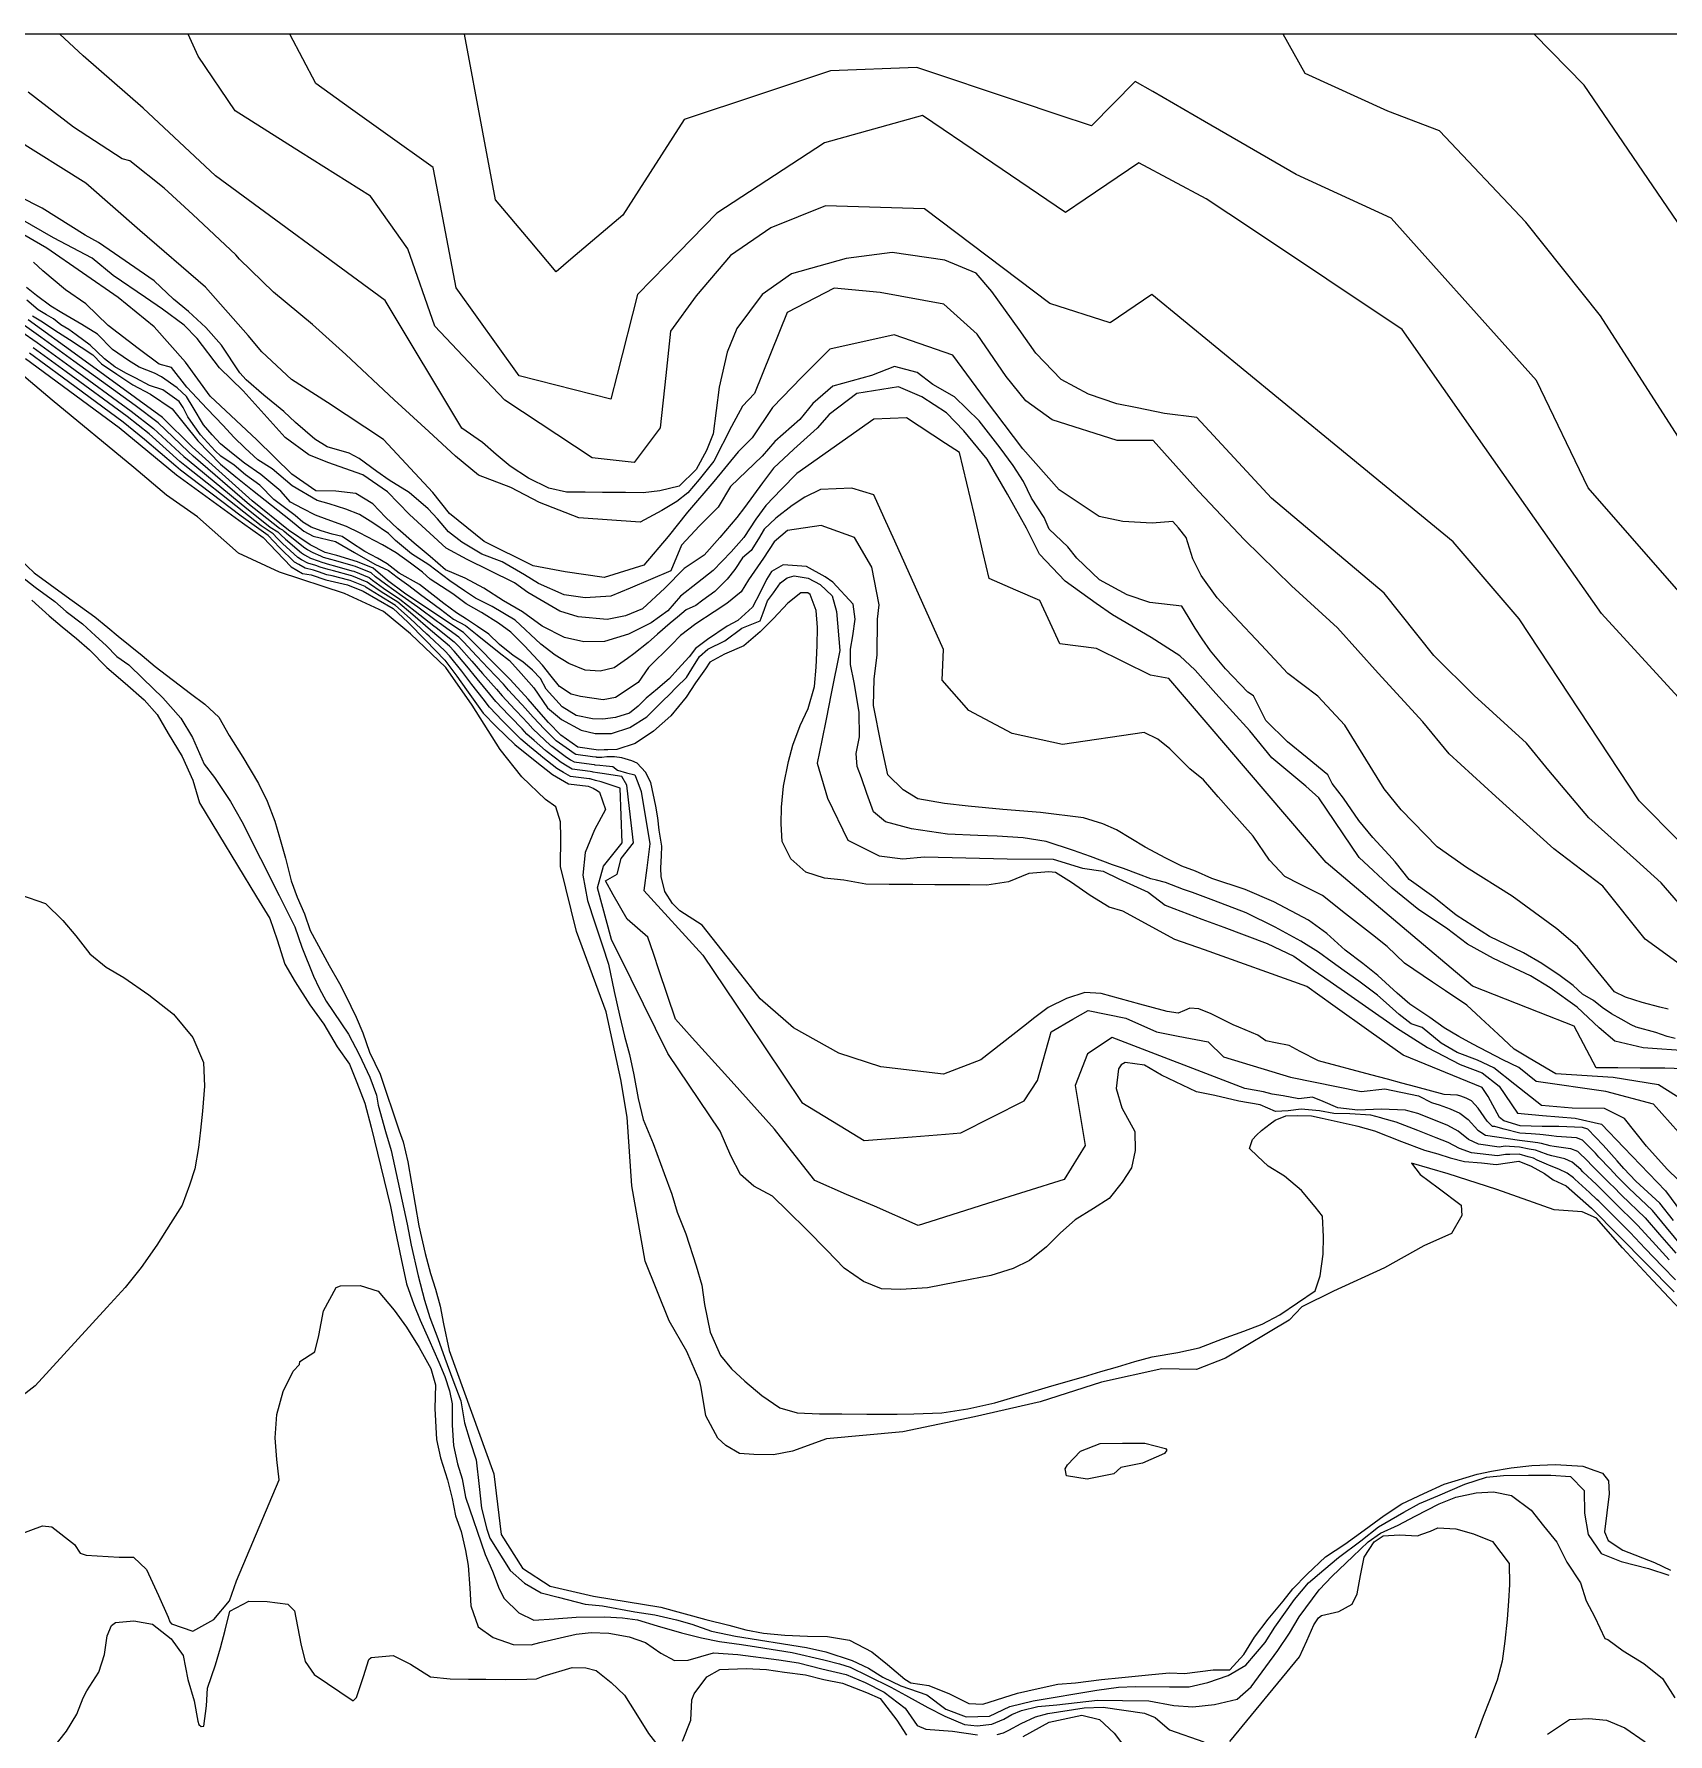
# Model space of a CAD drawing. Header units: millimetres. Extents: x 1101 to 4203, y 1053 to 1744.
# Drawn here: x 2532 to 2728.4, y 1536.9 to 1741.3 of the extents above; entities that cross this region are included whole.
import ezdxf

# ---------------------------------------------------------------- set-up
doc = ezdxf.new("R2010")
doc.units = ezdxf.units.MM
doc.layers.add('01_Fina', color=7, linetype='Continuous')

msp = doc.modelspace()

# ---------------------------------------------------------------- linework, layer by layer
at = {"layer": '01_Fina', "color": 252, "lineweight": 9, "true_color": 0x939598}
for p, q in [((2645.01, 1683.57), (2645.01, 1683.57)), ((2659.75, 1667.42), (2659.75, 1667.42))]:
    msp.add_line(p, q, dxfattribs=at)
at = {"layer": '01_Fina', "color": 252, "linetype": 'Continuous', "lineweight": 9, "true_color": 0x939598}
for p, q in [((2710.54, 1606.63), (2710.54, 1606.63)), ((2725.71, 1595.29), (2725.71, 1595.29))]:
    msp.add_line(p, q, dxfattribs=at)
at = {"layer": '01_Fina', "color": 252, "lineweight": 9, "true_color": 0x939598}
for points in [[(2210.23, 1123.47), (2949.32, 1123.47), (2948.88, 1741.26), (2209.79, 1741.26), (2210.23, 1123.4)], [(2731.22, 1586.53), (2726.63, 1591.45), (2722.97, 1595.36), (2719.85, 1598.91), (2718.12, 1599.68), (2714.76, 1599.91), (2707.85, 1602.39), (2702.02, 1604.27), (2697.62, 1605.52), (2698.65, 1604.18), (2700.83, 1602.57), (2703.56, 1600.47), (2703.67, 1599.25), (2702.43, 1597.09), (2699.08, 1595.59), (2694.35, 1592.97), (2688.21, 1590.17), (2684.42, 1588.25), (2682.88, 1586.67), (2675.23, 1582.09), (2671.74, 1580.75), (2667.58, 1580.8), (2660.32, 1579.23), (2652.95, 1576.86), (2645.06, 1575.04), (2636.44, 1573.25), (2627.27, 1572.39), (2623.18, 1570.94), (2620.89, 1570.49), (2618.53, 1570.51), (2616.8, 1570.64), (2615.19, 1571.59), (2614.21, 1572.48), (2612.75, 1575.17), (2612.19, 1578.59), (2612.06, 1579.3), (2610.49, 1582.91), (2608.37, 1586.58), (2605.49, 1593.77), (2603.88, 1602.81), (2603.32, 1611.05), (2602.54, 1615.58), (2600.77, 1623.72), (2597.21, 1633.37), (2595.28, 1641.19), (2595.33, 1644.67), (2595.29, 1646.57), (2594.73, 1648.35), (2593.51, 1649.25), (2590.64, 1651.97), (2588.04, 1655.25), (2584.66, 1660.6), (2581.5, 1665.1), (2577.26, 1669.15), (2574.02, 1671.85), (2569.33, 1674.02), (2561.5, 1676.59), (2556.57, 1678.86), (2551.64, 1683.21), (2547.94, 1685.83), (2544.01, 1689.15), (2534.17, 1697.26), (2528.18, 1702.33)]]:
    msp.add_lwpolyline(points, dxfattribs=at)
for points, elevation in [([(2733.35, 1632.63), (2727.64, 1639.23), (2724.64, 1641.93), (2718.93, 1647.03), (2714.13, 1652.73), (2711.43, 1656.04), (2705.12, 1661.74), (2700.31, 1666.54), (2694.31, 1674.04), (2680.79, 1685.45), (2671.8, 1695.17), (2667.92, 1695.64), (2664.64, 1696.34), (2662.17, 1696.81), (2658.77, 1697.99), (2655.48, 1699.75), (2652.43, 1702.91), (2650.43, 1705.73), (2647.14, 1710.3), (2645.27, 1712.53), (2641.51, 1714.06), (2635.17, 1715), (2629.65, 1714.29), (2623.08, 1712.42), (2619.56, 1709.95), (2616.51, 1705.85), (2615.33, 1703.03), (2614.39, 1698.81), (2613.66, 1693.21), (2612.84, 1691.18), (2611.6, 1688.9), (2609.58, 1686.93), (2607.24, 1686.35), (2605.23, 1686.13), (2603.11, 1686.15), (2600.34, 1686.16), (2598.28, 1686.18), (2596.02, 1686.19), (2593.88, 1686.67), (2591.46, 1687.89), (2589.24, 1689.33), (2587.56, 1690.73), (2585.91, 1692.15), (2583.42, 1693.89), (2574.2, 1709.22), (2553.84, 1724.21), (2545.14, 1732.35), (2537.92, 1738.64), (2535.09, 1741.26)], 15), ([(2729.83, 1644.22), (2724.96, 1649.09), (2710.54, 1670.98), (2702.63, 1680.23), (2690.31, 1690.33), (2681.63, 1697.46), (2666.37, 1709.97), (2661.37, 1706.55), (2654.11, 1708.86), (2639.05, 1720.23), (2627.14, 1720.6), (2620.58, 1717.96), (2615.74, 1714.62), (2611.59, 1709.78), (2608.54, 1705.53), (2607.96, 1700.23), (2607.27, 1693.92), (2604.16, 1689.75), (2599.09, 1690.32), (2588.6, 1697.24), (2584.91, 1701.15), (2580.2, 1706.16), (2576.96, 1715.43), (2572.47, 1721.77), (2564.05, 1727.07), (2556.2, 1732.01), (2551.72, 1738.58), (2550.53, 1741.26)], 16), ([(2734.5, 1656.28), (2720.46, 1671.6), (2706.43, 1691.58), (2696.5, 1705.73), (2678.37, 1717.83), (2672.94, 1721.46), (2664.84, 1725.79), (2658.38, 1721.41), (2655.99, 1719.79), (2646.14, 1726.48), (2638.82, 1731.46), (2627.05, 1728.19), (2614.1, 1719.73), (2608, 1713.48), (2604.54, 1709.95), (2602.1, 1700.34), (2601.35, 1697.38), (2590.34, 1700.18), (2582.77, 1710.76), (2580.83, 1720.85), (2580, 1725.2), (2574.24, 1729.32), (2570.06, 1732.31), (2565.88, 1735.3), (2562.76, 1741.26)], 17), ([(2737.59, 1665.26), (2718.85, 1686.72), (2712.63, 1699.62), (2699.57, 1714.21), (2695.15, 1719.14), (2683.74, 1724.36), (2672.72, 1730.73), (2666.49, 1734.34), (2664.38, 1735.56), (2659.12, 1730.22), (2655.01, 1731.6), (2650.34, 1733.15), (2638.14, 1737.23), (2627.76, 1736.84), (2619.21, 1733.99), (2610.17, 1730.98), (2604.73, 1722.48), (2602.8, 1719.47), (2596.53, 1714.18), (2594.78, 1712.69), (2591.65, 1716.4), (2587.49, 1721.32), (2585.97, 1729.48), (2583.76, 1741.26)], 18), ([(2729.99, 1692.36), (2720.31, 1707.4), (2711.35, 1718.63), (2700.96, 1729.61), (2694.75, 1732), (2684.83, 1736.53), (2682.19, 1741.26)], 19), ([(2949.02, 1546.84), (2934.02, 1545.58), (2911.13, 1560.83), (2880.16, 1616.86), (2877.74, 1643.11), (2878.37, 1661.15), (2832.56, 1671.46), (2802.99, 1672.1), (2769.93, 1683.21), (2754.67, 1693.06), (2730.74, 1716.97), (2718.38, 1735.11), (2712.34, 1741.26)], 20), ([(2730.83, 1628.74), (2725.69, 1632.46), (2720.59, 1638.85), (2714.7, 1643.32), (2707.73, 1649.6), (2702.12, 1654.74), (2698.98, 1658.58), (2693.59, 1664.43), (2688.72, 1669.9), (2683.16, 1674.92), (2677.51, 1680.45), (2671.98, 1686.31), (2666.55, 1692.39), (2662.21, 1692.39), (2654.39, 1694.88), (2651.24, 1697.16), (2648.86, 1700.09), (2645.38, 1705.19), (2641.37, 1708.77), (2633.73, 1710.19), (2628.2, 1710.73), (2622.55, 1707.8), (2618.61, 1698.07), (2617.17, 1696.51), (2615.86, 1694.08), (2613.74, 1689.93), (2611.98, 1687.71), (2610.61, 1686.13), (2609.29, 1685.06), (2607.49, 1683.99), (2604.88, 1682.58), (2597.49, 1683.1), (2592.79, 1684.94), (2589.32, 1686.74), (2585.42, 1688.23), (2582.68, 1690.5), (2579.47, 1693.5), (2575.32, 1697.3), (2569.49, 1702.75), (2565.47, 1706.34), (2560.8, 1710.23), (2556.69, 1714.21), (2556.25, 1714.7), (2551.08, 1719.58), (2547.65, 1722.75), (2543.54, 1726), (2542.59, 1726.27), (2536.77, 1730.08), (2531.29, 1734.27)], 14), ([(2728.45, 1624.04), (2727.47, 1624.3), (2725.34, 1624.85), (2723.32, 1625.49), (2722, 1626.14), (2717.58, 1631.59), (2715.06, 1633.71), (2709.7, 1637.62), (2704.2, 1641.06), (2700.69, 1643.58), (2696.38, 1648.02), (2694.33, 1650.53), (2689.61, 1658.18), (2686.36, 1661.69), (2682.72, 1664.4), (2679.54, 1667.85), (2676.29, 1671.29), (2674.24, 1673.48), (2672.31, 1676.19), (2671.32, 1678.18), (2670.53, 1680.76), (2669.6, 1681.89), (2668.93, 1682.68), (2666.42, 1682.48), (2662.91, 1682.68), (2660.06, 1683.28), (2655.26, 1686.49), (2650.89, 1691.39), (2646.38, 1697.34), (2642.48, 1702.64), (2635.43, 1705.11), (2627.68, 1703.38), (2624.3, 1700.01), (2620.79, 1696.36), (2618.34, 1692.72), (2616.66, 1691.05), (2613.75, 1687.47), (2610.57, 1683.77), (2608.25, 1680.85), (2605.33, 1677.41), (2600.56, 1675.95), (2595.86, 1676.61), (2592.02, 1677.34), (2586.12, 1680.26), (2581.95, 1683.63), (2579.96, 1686.15), (2574.03, 1692.52), (2567.27, 1696.96), (2562.96, 1699.74), (2559.38, 1703.05), (2557.73, 1705.03), (2552.61, 1710.82), (2544.73, 1717.64), (2538.23, 1723.34), (2529.54, 1728.79)], 13), ([(2729.3, 1620.54), (2728.34, 1620.77), (2726.99, 1621.25), (2724.6, 1621.9), (2724, 1622.17), (2722.81, 1622.85), (2721.63, 1623.48), (2720.53, 1624.26), (2719.5, 1625.09), (2718.18, 1625.85), (2717.03, 1626.88), (2715.47, 1628.06), (2713.28, 1629.52), (2711.07, 1630.82), (2707, 1632.78), (2702.97, 1635.36), (2700.31, 1637.52), (2697.32, 1639.63), (2695.63, 1641.76), (2694.9, 1642.58), (2692.97, 1644.69), (2691.28, 1646.72), (2689.45, 1649.43), (2688.07, 1651.19), (2687.55, 1652.21), (2685.07, 1654.27), (2682.7, 1656.2), (2680.09, 1658.74), (2678.61, 1661.73), (2677.92, 1662.17), (2675.24, 1664.96), (2673.45, 1667.12), (2672.42, 1668.57), (2671.59, 1669.83), (2670.74, 1671.23), (2670.01, 1672.47), (2666.16, 1672.94), (2663.41, 1673.85), (2660.1, 1675.66), (2657.36, 1678.25), (2656.3, 1679.61), (2654.06, 1681.75), (2653.43, 1683.16), (2651.93, 1685.49), (2650.95, 1687.48), (2649.71, 1689.41), (2648.15, 1691.53), (2645.64, 1694.77), (2642.65, 1697.64), (2640.06, 1699.12), (2638.17, 1700.57), (2635.46, 1701.28), (2632.68, 1700.23), (2628.03, 1698.92), (2625.62, 1696.86), (2624.09, 1694.93), (2621.07, 1692.29), (2619.56, 1690.53), (2615.74, 1686.88), (2614.26, 1684.37), (2612.02, 1682.13), (2609.86, 1679.84), (2608.58, 1676.74), (2603.68, 1674.65), (2601.35, 1673.69), (2598.25, 1673.49), (2595.72, 1673.85), (2592.67, 1675.22), (2590.98, 1676.26), (2588.28, 1677.83), (2585.84, 1678.74), (2583.44, 1680.17), (2581.85, 1681.41), (2580.52, 1682.97), (2579.38, 1684.18), (2577.09, 1686.17), (2574.72, 1687.63), (2573.2, 1688.67), (2571.11, 1690.25), (2569.9, 1690.86), (2567.23, 1691.66), (2565.76, 1692.58), (2563.44, 1694.55), (2562.03, 1695.88), (2559.64, 1697.87), (2557.49, 1699.68), (2556.74, 1700.52), (2554.56, 1703.88), (2552.65, 1705.97), (2550.56, 1707.91), (2548.79, 1709.4), (2546.46, 1711.6), (2542.31, 1714.42), (2539.76, 1716.21), (2538.15, 1717.07), (2532.99, 1720.33), (2530.22, 1721.72)], 12), ([(2731.1, 1618.99), (2725.46, 1619.42), (2722.06, 1620.21), (2720.17, 1621.79), (2717.52, 1624.28), (2714.28, 1626.61), (2711.9, 1628.04), (2707.48, 1630.14), (2704.32, 1631.87), (2701.83, 1633.77), (2698.48, 1635.98), (2695.28, 1638.58), (2691.33, 1642.29), (2686.46, 1649.46), (2684.92, 1650.84), (2680.81, 1654.27), (2678.17, 1657.51), (2674.1, 1662.01), (2671.6, 1664.8), (2669.74, 1666.5), (2666.31, 1668.71), (2661.65, 1671.43), (2659.71, 1672.81), (2655.96, 1675.5), (2652.88, 1678.73), (2651.33, 1681.87), (2649.04, 1685.94), (2646.6, 1690.16), (2643.79, 1693.55), (2641.7, 1695.72), (2638.74, 1697.65), (2635.94, 1698.84), (2630.94, 1698.04), (2627.6, 1695.51), (2626.14, 1693.87), (2623.36, 1691.35), (2620.9, 1689.08), (2619.57, 1687.31), (2617.43, 1684.34), (2616.48, 1683.14), (2614.46, 1680.74), (2612.56, 1678.6), (2610.16, 1677.02), (2607.84, 1674.65), (2605.15, 1672.16), (2603.13, 1671.33), (2600.91, 1670.89), (2597.42, 1671.21), (2595.21, 1671.88), (2591.37, 1674.14), (2589.78, 1675.29), (2586.77, 1676.79), (2584.08, 1678.1), (2581.54, 1679.48), (2577.13, 1683.51), (2574.48, 1686.24), (2571.55, 1688.26), (2567.31, 1689.76), (2565.05, 1690.67), (2562.2, 1692.77), (2557.16, 1698.37), (2554.31, 1701.14), (2551.62, 1704.66), (2550.07, 1706.25), (2547.46, 1708.18), (2545.4, 1709.61), (2541.52, 1712.22), (2538.98, 1714.32), (2534.34, 1716.75), (2529.07, 1719.8)], 11), ([(2730.29, 1616.87), (2728.05, 1616.95), (2725.1, 1616.97), (2722.4, 1616.99), (2719.79, 1617.01), (2717.15, 1622.02), (2712.86, 1623.7), (2704.93, 1626.8), (2696.47, 1633.95), (2687.33, 1641.69), (2668.43, 1663.78), (2666.23, 1664.18), (2659.75, 1667.42), (2655.33, 1667.96), (2654.17, 1670.48), (2652.92, 1673.18), (2650.03, 1674.43), (2646.82, 1675.82), (2646.11, 1678.87), (2645.01, 1683.57), (2643.28, 1690.95), (2641.57, 1692.06), (2636.89, 1695.12), (2632.98, 1694.97), (2623.69, 1688.43), (2621.88, 1686.57), (2619.97, 1684.6), (2618.78, 1682.95), (2617.32, 1680.74), (2615.8, 1679), (2613.66, 1676.77), (2611.78, 1675.31), (2609.74, 1673.71), (2608.21, 1671.91), (2606.19, 1670.47), (2603.46, 1669.11), (2600.59, 1668.25), (2598.12, 1668.2), (2595.78, 1668.71), (2593.1, 1670.08), (2590.71, 1671.8), (2588.46, 1673.13), (2586.09, 1674.67), (2583.83, 1675.87), (2581.49, 1676.87), (2579.63, 1678.45), (2577.7, 1680.08), (2575.75, 1681.78), (2574.24, 1683.2), (2572.72, 1684.8), (2570.7, 1686.04), (2568.28, 1686.33), (2565.9, 1686.37), (2563.01, 1688.37), (2558.79, 1692.47), (2553.2, 1697.72), (2550.23, 1701.83), (2546.46, 1706.05), (2542.13, 1709.59), (2533.56, 1715.52), (2530.03, 1717.57)], 11), ([(2730.54, 1612.9), (2727.28, 1614.97), (2721.84, 1615.84), (2714.94, 1616.28), (2711.75, 1618.17), (2709.96, 1619.23), (2708.01, 1621.03), (2705.96, 1622.95), (2704.25, 1624.53), (2701.71, 1626.24), (2700.14, 1627.29), (2696.75, 1629.57), (2694.68, 1631.58), (2692.9, 1632.98), (2689.69, 1635.5), (2686.89, 1637.71), (2684.18, 1639.09), (2682.37, 1640.01), (2680.54, 1641.97), (2678.58, 1644.84), (2675.94, 1647.82), (2674.38, 1649.57), (2672.58, 1651.61), (2670.95, 1652.95), (2668.54, 1655.33), (2667.12, 1656.52), (2665.48, 1657.29), (2655.65, 1655.88), (2649.59, 1657.17), (2644.38, 1659.96), (2641.17, 1663.59), (2641.35, 1667.26), (2635.48, 1680.3), (2634.21, 1683.12), (2632.98, 1685.86), (2630.32, 1686.69), (2626.57, 1686.51), (2624.69, 1685.6), (2623.16, 1684.6), (2621.2, 1683.07), (2619.8, 1681.75), (2619.1, 1680.6), (2618.2, 1679.19), (2617.16, 1678.31), (2616.24, 1676.89), (2615.33, 1675.75), (2613.84, 1674.26), (2612.42, 1673.19), (2611.55, 1672.58), (2610.4, 1672.04), (2609.37, 1671.17), (2608.49, 1670.44), (2606.96, 1669.14), (2605.85, 1668.11), (2604.13, 1666.77), (2603.37, 1666.2), (2601.73, 1665.06), (2600.08, 1664.67), (2598.25, 1664.79), (2596.3, 1665.59), (2594.66, 1666.58), (2592.94, 1667.92), (2589.86, 1670.81), (2587.08, 1672.46), (2585.07, 1673.44), (2583.75, 1674.33), (2582, 1675.52), (2579.46, 1677.45), (2577.4, 1678.76), (2575.48, 1680.37), (2574.64, 1681.23), (2572.73, 1682.52), (2571.14, 1683.51), (2569.51, 1684.13), (2567.5, 1684.8), (2566.04, 1685.18), (2563.04, 1686.94), (2560.62, 1689), (2558.92, 1690.07), (2557.38, 1691.49), (2556.02, 1692.8), (2554.75, 1694.19), (2552.81, 1696.21), (2550.39, 1698.82), (2548.52, 1701.16), (2547.03, 1701.56), (2544.54, 1703.45), (2540.92, 1706.23), (2538.25, 1708.83), (2535.78, 1710.5), (2533.08, 1712.8), (2531.95, 1713.83)], 10), ([(2730.69, 1608.14), (2726.71, 1612.62), (2720.97, 1614.14), (2712.6, 1615.37), (2710.51, 1617.04), (2708.58, 1617.97), (2704.97, 1619.83), (2703.3, 1620.76), (2701.55, 1621.8), (2699.8, 1623.06), (2697.42, 1624.63), (2695.89, 1625.97), (2693.55, 1628.09), (2691.76, 1629.54), (2689.64, 1631.14), (2687.44, 1633.16), (2685.21, 1634.76), (2681.04, 1636.95), (2677.62, 1638.44), (2673.6, 1639.74), (2671.63, 1640.63), (2669.99, 1641.22), (2668.06, 1642.19), (2665.6, 1643.53), (2662.14, 1645.62), (2660.5, 1646.32), (2658.16, 1647.03), (2653, 1647.7), (2648.47, 1648.04), (2644.3, 1648.45), (2641.47, 1648.78), (2638.24, 1649.34), (2636.49, 1650.42), (2634.67, 1652.2), (2633.85, 1655.91), (2632.92, 1660.55), (2632.99, 1663.71), (2633.36, 1666.65), (2633.4, 1670.92), (2633.62, 1672.65), (2632.73, 1677.18), (2630.65, 1680.75), (2626.63, 1682.2), (2622.58, 1681.57), (2620.98, 1680.23), (2619.71, 1678.26), (2617.88, 1675.65), (2617.02, 1674.2), (2615.28, 1672.79), (2613.79, 1671.79), (2611.56, 1670.37), (2609.73, 1668.96), (2608.66, 1667.85), (2605.87, 1665.1), (2604.62, 1663.3), (2601.91, 1661.51), (2600.42, 1661.21), (2597.71, 1661.62), (2596.59, 1661.92), (2595.18, 1662.85), (2594.17, 1664.08), (2593.13, 1665.38), (2590.97, 1667.73), (2589.33, 1669.37), (2587.84, 1670.44), (2585.8, 1671.74), (2583.94, 1672.75), (2582.34, 1673.97), (2579.62, 1675.72), (2578.72, 1676.59), (2577.27, 1677.66), (2575.56, 1678.89), (2573.89, 1679.86), (2571.13, 1681.31), (2569.57, 1682.05), (2567.23, 1682.91), (2565.85, 1683.43), (2564.29, 1684.21), (2562.83, 1685), (2561.68, 1686.3), (2559.29, 1688.31), (2557.32, 1689.69), (2555.95, 1690.76), (2554.42, 1691.99), (2553.42, 1693.07), (2552.38, 1694.29), (2551.14, 1696.36), (2550.33, 1697.69), (2549.21, 1698.73), (2547.35, 1700.04), (2546.49, 1700.48), (2544.63, 1701.23), (2543.37, 1702.01), (2541.44, 1703.34), (2539.64, 1705.18), (2537.74, 1706.33), (2535.33, 1707.75), (2534.02, 1708.53), (2532.31, 1709.83), (2531.09, 1710.79)], 9), ([(2731.11, 1602.14), (2728.36, 1604.81), (2725.86, 1607.57), (2723.21, 1610.89), (2720.79, 1612.11), (2716.94, 1612.16), (2713.22, 1612.48), (2710.03, 1615), (2707.51, 1617), (2705.53, 1617.93), (2703.11, 1618.82), (2701.19, 1619.95), (2698.88, 1621.84), (2697.55, 1622.28), (2696.13, 1623.42), (2694.57, 1624.81), (2693.53, 1625.73), (2691.29, 1627.4), (2689.52, 1628.65), (2688.06, 1629.71), (2686.42, 1630.88), (2684.29, 1632.24), (2681.21, 1633.92), (2677.73, 1635.63), (2673.85, 1637.12), (2671.26, 1638.08), (2670.19, 1638.43), (2668.05, 1639.29), (2666.95, 1639.57), (2666.28, 1639.71), (2664.78, 1640.28), (2663, 1640.96), (2661.65, 1641.38), (2659.02, 1642.38), (2656.98, 1643.1), (2653.67, 1644.2), (2650.9, 1644.66), (2647.81, 1644.84), (2645.46, 1644.91), (2641.83, 1645.09), (2637.48, 1645.73), (2634.35, 1646.55), (2632.92, 1647.75), (2632.14, 1649.96), (2631.47, 1651.85), (2630.97, 1653.2), (2630.83, 1654.76), (2631.25, 1656.79), (2631.22, 1659.76), (2630.61, 1663.32), (2630.15, 1665.48), (2630.15, 1667.3), (2630.44, 1668.93), (2630.72, 1670.92), (2630.47, 1672.73), (2628.05, 1675.38), (2627.13, 1676.02), (2624.89, 1677.26), (2622.08, 1677.44), (2620.65, 1676.66), (2620.08, 1675.7), (2619.3, 1674.14), (2618.38, 1672.36), (2616.6, 1670.76), (2615.35, 1670.08), (2612.96, 1668.47), (2611.53, 1667.42), (2610.75, 1666.4), (2609.41, 1664.9), (2608.41, 1663.81), (2606.96, 1662.54), (2605.58, 1661.45), (2604.64, 1660.45), (2603.59, 1659.64), (2601.92, 1659.11), (2600.38, 1658.89), (2599.15, 1658.95), (2597.19, 1659.35), (2595.48, 1660.4), (2593.59, 1662.52), (2592.88, 1663.79), (2591.92, 1664.79), (2590.78, 1665.79), (2589.62, 1666.57), (2587.97, 1667.87), (2586.7, 1669.12), (2585.32, 1670.04), (2584, 1670.93), (2582.8, 1671.68), (2581.26, 1672.8), (2578.33, 1675.08), (2575.92, 1676.44), (2574.47, 1677.58), (2573.31, 1678.27), (2571.77, 1679.07), (2570.07, 1680.17), (2569.05, 1680.86), (2567.84, 1681.15), (2566.51, 1681.55), (2565.33, 1681.97), (2564.34, 1682.6), (2563.39, 1683.38), (2560.84, 1685.3), (2559.15, 1687.02), (2557.43, 1688.27), (2556.07, 1689.45), (2554.46, 1690.52), (2553.77, 1691.16), (2552.03, 1693.07), (2551.14, 1694.34), (2550.51, 1695.25), (2549.93, 1696.36), (2549.44, 1697.1), (2547.5, 1698.49), (2545.89, 1699.02), (2544.26, 1699.89), (2543.04, 1700.51), (2541.7, 1701.25), (2540.47, 1702.21), (2538.77, 1703.86), (2537.06, 1705.09), (2536.19, 1705.74), (2535.23, 1706.32), (2534.34, 1707.01), (2533.51, 1707.52), (2532.51, 1708.1), (2531.14, 1709.27)], 8), ([(2729.1, 1598.64), (2727.46, 1600.73), (2724.59, 1603.39), (2723.14, 1604.88), (2722.32, 1605.8), (2720.63, 1607.7), (2718.79, 1609.61), (2718.15, 1609.84), (2715.33, 1609.93), (2713.3, 1609.94), (2710.67, 1610.01), (2708.71, 1610.62), (2708.18, 1611.02), (2706.84, 1613.54), (2706.12, 1614.65), (2696.59, 1618.52), (2692.76, 1621.25), (2688.15, 1624.54), (2685.02, 1626.78), (2672.72, 1631.18), (2669.14, 1632.44), (2662.89, 1635.81), (2661.26, 1636.29), (2658.97, 1637.71), (2656.74, 1639.29), (2654.81, 1640.48), (2654, 1640.56), (2651.62, 1640.37), (2649.17, 1639.35), (2646.56, 1638.97), (2644.52, 1638.98), (2642.36, 1639), (2640.3, 1639.01), (2637.67, 1639.03), (2634.83, 1639.05), (2631.99, 1639.09), (2629.36, 1639.57), (2627.03, 1639.79), (2624.78, 1640.5), (2622.99, 1642.13), (2621.94, 1644.21), (2621.81, 1646.32), (2621.87, 1648.32), (2622.12, 1650.86), (2622.7, 1653.83), (2623.22, 1655.77), (2624.11, 1658.14), (2625.07, 1660.19), (2625.85, 1662.84), (2626.05, 1665.15), (2626.16, 1667.75), (2626.18, 1669.92), (2626.03, 1671.98), (2625.3, 1673.88), (2625.03, 1674.09), (2624.2, 1674.09), (2622.62, 1672.86), (2620.9, 1671), (2619.29, 1669.42), (2617.34, 1667.74), (2615.03, 1666.7), (2613.24, 1665.74), (2612.71, 1664.96), (2611.54, 1663.28), (2610.4, 1661.56), (2608.56, 1659.31), (2606.49, 1657.45), (2604.29, 1655.99), (2602.07, 1655.27), (2600.98, 1655.23), (2600.53, 1655.21), (2599.85, 1655.19), (2597.39, 1655.55), (2595.32, 1657), (2593.86, 1658.51), (2592.71, 1659.84), (2591.41, 1661.32), (2589.25, 1663.69), (2583.63, 1669.31), (2581.17, 1670.95), (2576.54, 1674.07), (2574.51, 1675.56), (2572.78, 1677.05), (2570.89, 1677.8), (2568.42, 1678.56), (2567.01, 1678.92), (2565.21, 1679.85), (2562.59, 1681.63), (2558.23, 1685.13), (2551, 1691.65), (2547.47, 1695.18), (2537.28, 1702.57), (2531.29, 1706.89)], 6), ([(2531.84, 1707.38), (2533.04, 1706.66), (2534.52, 1705.68), (2536.25, 1704.54), (2539.08, 1702.68), (2540.13, 1701.62), (2541.96, 1700.39), (2543.9, 1699.08), (2546, 1697.96), (2548.62, 1696.21), (2550.07, 1694.4), (2551.68, 1692.37), (2554.41, 1689.54), (2556.28, 1688.04), (2558.28, 1686.45), (2562.83, 1682.82), (2564.44, 1681.51), (2565.56, 1680.92), (2568.23, 1680.25), (2570.54, 1678.93), (2572.99, 1677.53), (2574.61, 1676.79), (2575.68, 1675.99), (2577.05, 1674.96), (2578.45, 1673.91), (2579.51, 1673.11), (2580.86, 1672.11), (2582.43, 1670.93), (2583.87, 1670.18), (2585.28, 1669.05), (2587.94, 1666.93), (2589.16, 1665.96), (2590.56, 1664.4), (2592.11, 1662.67), (2593.73, 1660.27), (2595.41, 1658.87), (2597.77, 1657.58), (2599.47, 1657.17), (2601.41, 1657.17), (2603.62, 1657.89), (2605.67, 1659.18), (2606.15, 1659.66), (2607.01, 1660.51), (2607.64, 1661.14), (2608.35, 1661.83), (2609.26, 1662.74), (2610.43, 1663.9), (2611.09, 1664.96), (2612.01, 1666.45), (2613.03, 1667.31), (2615.05, 1668.33), (2617.09, 1669.85), (2619.29, 1670.73), (2619.65, 1671.7), (2620.2, 1673.13), (2620.9, 1674.11), (2621.75, 1675.28), (2622.53, 1675.91), (2623.4, 1676.12), (2625.07, 1675.84), (2626.53, 1675.1), (2627.94, 1673.74), (2628.49, 1671.83), (2628.88, 1667.14), (2627.85, 1662), (2627.23, 1658.92), (2626.72, 1656.36), (2626.17, 1653.6), (2627.39, 1649.41), (2629.86, 1644.36), (2633.62, 1642.48), (2636.46, 1642.1), (2639.07, 1642.35), (2649.01, 1642.1), (2654.51, 1642.09), (2658.06, 1641), (2660.53, 1640.62), (2662.44, 1639.73), (2665.93, 1638.13), (2668.01, 1636.54), (2669.03, 1636.14), (2672.38, 1634.88), (2675.03, 1633.89), (2680.25, 1631.93), (2683.46, 1630.41), (2685.79, 1628.79), (2687.82, 1627.38), (2692.08, 1624.41), (2695.81, 1621.81), (2699.51, 1619.44), (2703.45, 1617.38), (2706.12, 1616.39), (2708.16, 1614.78), (2710.36, 1611.55), (2713.36, 1611.26), (2717.3, 1610.93), (2720.44, 1610.22), (2723.12, 1607.43), (2728.16, 1602.23), (2733.79, 1594.55)], 7), ([(2530.41, 1705.53), (2532.37, 1704.18), (2536.33, 1701.29), (2543.67, 1695.93), (2546.38, 1693.86), (2550.03, 1690.47), (2550.64, 1689.95), (2557.57, 1684.22), (2558.14, 1683.79), (2560.4, 1682), (2561.33, 1681.41), (2561.67, 1681.05), (2562.25, 1680.53), (2564.15, 1678.9), (2564.52, 1678.66), (2565.25, 1678.27), (2566.18, 1677.93), (2566.61, 1677.76), (2567.53, 1677.49), (2568.13, 1677.34), (2570.22, 1676.75), (2570.44, 1676.68), (2572.3, 1675.94), (2572.7, 1675.6), (2574, 1674.67), (2576, 1673.32), (2577.83, 1671.9), (2580.09, 1670.11), (2580.34, 1669.91), (2582.51, 1668.21), (2583.07, 1667.65), (2584.65, 1665.87), (2585.94, 1664.39), (2587.62, 1662.52), (2588.27, 1661.72), (2589.82, 1660.06), (2590.02, 1659.87), (2591.36, 1658.44), (2591.99, 1657.74), (2592.71, 1657.08), (2594.1, 1655.76), (2594.24, 1655.65), (2595.87, 1654.44), (2596.52, 1654.03), (2596.94, 1653.79), (2599.01, 1653.51), (2599.36, 1653.46), (2599.42, 1653.43), (2600.02, 1653.37), (2600.77, 1653.3), (2601.6, 1653.22), (2602.16, 1652.76), (2603.23, 1652.47), (2604.24, 1652.2), (2604.58, 1651.31), (2605, 1650.2), (2606.04, 1643.91), (2605.67, 1641.05), (2605.3, 1638.33), (2612.41, 1630.55), (2617.68, 1622.69), (2624.31, 1612.84), (2629.63, 1609.57), (2631.79, 1608.25), (2637.59, 1608.71), (2641.57, 1609.03), (2643.44, 1609.18), (2651.04, 1613.02), (2652.66, 1615.49), (2654.29, 1621.32), (2656.91, 1622.84), (2658.72, 1623.89), (2663.26, 1622.97), (2666.94, 1621.32), (2669.56, 1620.81), (2673.18, 1620.11), (2675.02, 1618.33), (2683.06, 1615.89), (2691.55, 1614.15), (2694.38, 1614.48), (2698.44, 1613.63), (2700.01, 1612.82), (2700.14, 1612.78), (2700.94, 1612.55), (2702.24, 1612.05), (2703.4, 1611.55), (2704.42, 1610.78), (2705.59, 1609.5), (2706.5, 1608.9), (2710.6, 1608.32), (2711.88, 1608.14), (2712.78, 1608.04), (2713.19, 1607.93), (2714.24, 1607.68), (2714.76, 1607.58), (2716.74, 1607.32), (2717.56, 1606.98), (2718.86, 1605.74), (2719.17, 1605.39), (2720.66, 1603.91), (2721.52, 1603.03), (2721.87, 1602.69), (2722.85, 1601.68), (2725.68, 1598.97), (2727.41, 1596.96), (2729.39, 1594.7)], 4), ([(2730.2, 1595.5), (2728.26, 1597.8), (2726.57, 1599.85), (2723.72, 1602.54), (2722.74, 1603.54), (2722.33, 1603.95), (2721.49, 1604.85), (2720.14, 1606.27), (2719.74, 1606.72), (2718.17, 1608.29), (2717.44, 1608.58), (2715.05, 1608.76), (2714.45, 1608.81), (2713.42, 1608.93), (2713.04, 1608.99), (2712, 1609.05), (2710.64, 1609.16), (2708.76, 1609.61), (2707.75, 1609.92), (2707.62, 1609.93), (2707.34, 1609.96), (2706.7, 1610.6), (2705.63, 1612.16), (2704.8, 1613.03), (2704.18, 1613.35), (2703.53, 1613.6), (2703.13, 1613.71), (2703.06, 1613.73), (2701.52, 1613.81), (2698.12, 1614.72), (2696.46, 1615.16), (2694.7, 1615.62), (2692.7, 1616.15), (2686.42, 1617.82), (2684.24, 1618.96), (2682.88, 1619.67), (2681.27, 1620), (2680.08, 1620.24), (2679.12, 1620.92), (2676.84, 1621.88), (2676.17, 1622.16), (2675.04, 1622.73), (2674.07, 1623.21), (2673.52, 1623.49), (2672.05, 1624.07), (2670.95, 1624.16), (2670.31, 1623.89), (2669.55, 1623.58), (2668.25, 1623.76), (2664.95, 1624.66), (2660.3, 1625.93), (2658.32, 1626.05), (2656.11, 1625.35), (2653.91, 1624.26), (2652.34, 1623.04), (2650.94, 1621.95), (2645.83, 1617.97), (2641.36, 1616.23), (2633.8, 1617.11), (2628.77, 1618.74), (2623.32, 1621.82), (2619.3, 1625.29), (2616.52, 1628.83), (2612.33, 1634.14), (2609.64, 1635.88), (2608.77, 1636.75), (2607.83, 1638.19), (2607.41, 1639.98), (2607.37, 1640.98), (2607.46, 1642.53), (2607.47, 1643.63), (2607.15, 1645.58), (2606.98, 1647.04), (2606.77, 1648.44), (2606.14, 1651.29), (2605.52, 1652.55), (2604.51, 1653.61), (2603.87, 1653.91), (2602.66, 1654.25), (2601.79, 1654.36), (2600.88, 1654.36), (2600.27, 1654.29), (2599.64, 1654.31), (2599.61, 1654.32), (2599.14, 1654.39), (2597.16, 1654.67), (2596.95, 1654.79), (2596.38, 1655.17), (2594.78, 1656.32), (2594.71, 1656.38), (2593.29, 1657.79), (2592.72, 1658.37), (2592.03, 1659.14), (2590.71, 1660.59), (2590.57, 1660.74), (2589.03, 1662.41), (2588.44, 1663.1), (2586.59, 1665.05), (2585.25, 1666.48), (2583.62, 1668.2), (2583.07, 1668.76), (2580.75, 1670.43), (2580.52, 1670.61), (2578.13, 1672.35), (2576.27, 1673.7), (2574.25, 1675.12), (2573.07, 1676.03), (2572.54, 1676.49), (2570.67, 1677.24), (2570.39, 1677.33), (2568.27, 1677.95), (2567.68, 1678.1), (2566.81, 1678.34), (2566.47, 1678.49), (2565.57, 1678.88), (2564.87, 1679.25), (2564.56, 1679.46), (2562.61, 1681.02), (2562.09, 1681.45), (2561.92, 1681.63), (2561.5, 1681.83), (2558.48, 1684.22), (2557.9, 1684.68), (2551.14, 1690.51), (2550.52, 1691.06), (2546.93, 1694.52), (2544.15, 1696.59), (2536.81, 1701.93), (2532.83, 1704.81), (2530.85, 1706.21)], 5), ([(2729.33, 1591.5), (2727.78, 1593.11), (2725.71, 1595.29), (2723.89, 1597.21), (2721.12, 1599.97), (2720.12, 1600.98), (2719.9, 1601.19), (2719, 1602.02), (2717.24, 1603.63), (2717.1, 1603.78), (2716.32, 1604.35), (2715.32, 1604.81), (2714.2, 1605.24), (2713.82, 1605.42), (2712.73, 1605.91), (2712.27, 1606.14), (2711.62, 1606.31), (2710.54, 1606.63), (2709.42, 1606.59), (2708.92, 1606.57), (2707.96, 1606.43), (2704.82, 1606.79), (2703.36, 1607.29), (2702, 1608.03), (2700.59, 1608.59), (2698.36, 1609.46), (2695.76, 1610.46), (2694.16, 1610.91), (2693.9, 1610.99), (2692.71, 1611.29), (2690.18, 1611.46), (2688.28, 1611.51), (2686.53, 1611.82), (2684.34, 1612.04), (2682.78, 1611.81), (2681.27, 1611.75), (2679.41, 1612.55), (2676.83, 1612.98), (2673.97, 1613.67), (2671.76, 1614.1), (2667.54, 1616.11), (2665.5, 1617.33), (2663.19, 1617.65), (2662.71, 1617.35), (2662.38, 1616.89), (2662.11, 1614.51), (2662.79, 1612.18), (2664.36, 1609.35), (2664.39, 1607.06), (2663.96, 1604.99), (2662.84, 1603.27), (2661.26, 1601.31), (2659.36, 1600.1), (2657.18, 1598.73), (2655.39, 1597.18), (2653.74, 1595.48), (2651.7, 1593.83), (2649.71, 1592.87), (2647.02, 1592.04), (2644.53, 1591.57), (2639.4, 1590.57), (2636.23, 1590.36), (2633.9, 1590.42), (2631.74, 1591.31), (2629.42, 1592.92), (2627.33, 1595.1), (2624.92, 1597.54), (2622.61, 1599.75), (2620.8, 1601.59), (2618.54, 1602.76), (2616.94, 1604.18), (2615.77, 1606.4), (2614.48, 1609.39), (2608.22, 1618.73), (2603.8, 1627.64), (2601.42, 1632.44), (2599.76, 1638.65), (2600.48, 1641.25), (2602.7, 1644.05), (2602.49, 1650.63), (2600.17, 1651.36), (2599.5, 1651.53), (2598.99, 1651.68), (2598.87, 1651.73), (2598.75, 1651.74), (2596.49, 1652.03), (2595.66, 1652.51), (2594.85, 1652.98), (2593.16, 1654.3), (2592.88, 1654.52), (2591.57, 1655.64), (2590.54, 1656.49), (2590, 1657.03), (2588.62, 1658.41), (2588.32, 1658.69), (2586.75, 1660.33), (2585.99, 1661.35), (2584.63, 1663.09), (2583.44, 1664.67), (2581.95, 1666.53), (2581.38, 1667.12), (2579.51, 1668.87), (2579.23, 1669.13), (2577.23, 1671.01), (2575.47, 1672.57), (2573.48, 1673.78), (2571.95, 1674.72), (2571.82, 1674.84), (2570, 1675.56), (2569.86, 1675.61), (2567.84, 1676.12), (2567.22, 1676.27), (2566.21, 1676.6), (2565.61, 1676.82), (2564.62, 1677.04), (2563.84, 1677.48), (2563.32, 1677.79), (2561.53, 1679.55), (2560.83, 1680.26), (2560.15, 1680.98), (2558.21, 1682.37), (2557.45, 1682.92), (2556.91, 1683.31), (2549.63, 1688.82), (2549.06, 1689.3), (2545.29, 1692.54), (2542.71, 1694.61), (2535.38, 1700.01), (2531.45, 1702.9)], 2), ([(2728.59, 1593.91), (2726.56, 1596.12), (2724.78, 1598.09), (2721.99, 1600.82), (2720.99, 1601.83), (2720.71, 1602.11), (2719.83, 1602.96), (2718.2, 1604.51), (2717.98, 1604.76), (2716.94, 1605.67), (2716.03, 1606.07), (2714.48, 1606.41), (2714.03, 1606.55), (2712.96, 1606.92), (2712.53, 1607.09), (2711.75, 1607.22), (2710.57, 1607.47), (2709.4, 1607.55), (2708.87, 1607.59), (2708.15, 1607.48), (2705.66, 1607.84), (2704.47, 1608.39), (2703.21, 1609.4), (2701.99, 1610.07), (2700.3, 1610.75), (2698.35, 1611.5), (2697.15, 1611.84), (2696.9, 1611.9), (2693.95, 1612.01), (2691.17, 1611.9), (2688.76, 1612.2), (2686.99, 1612.95), (2685.71, 1613.49), (2684.06, 1613.29), (2682.17, 1613.62), (2680.86, 1613.85), (2679.8, 1614.13), (2677.57, 1614.5), (2661.61, 1620.63), (2658.65, 1618.66), (2657.19, 1614.87), (2658.39, 1607.66), (2655.84, 1603.58), (2646.65, 1600.69), (2639.7, 1598.5), (2638.31, 1598.06), (2633.03, 1600.35), (2629.69, 1601.79), (2625.87, 1603.44), (2623.5, 1606.47), (2621.03, 1609.63), (2615.8, 1615.43), (2611.14, 1620.62), (2609.12, 1622.86), (2607.16, 1628.65), (2606.46, 1630.73), (2605.79, 1632.72), (2603.32, 1634.86), (2601.64, 1637.8), (2600.69, 1639.47), (2602.1, 1640.28), (2602.61, 1642.16), (2604.08, 1644.04), (2603.6, 1648.16), (2603.28, 1650.98), (2602.68, 1652.02), (2600.32, 1652.39), (2599.76, 1652.45), (2599.21, 1652.55), (2599.12, 1652.59), (2598.88, 1652.63), (2596.72, 1652.91), (2596.09, 1653.27), (2595.36, 1653.71), (2593.7, 1654.97), (2593.49, 1655.14), (2592.14, 1656.36), (2591.27, 1657.11), (2590.68, 1657.73), (2589.32, 1659.14), (2589.07, 1659.38), (2587.51, 1661.02), (2586.81, 1661.93), (2585.28, 1663.74), (2584.04, 1665.27), (2582.51, 1667.09), (2581.94, 1667.67), (2579.92, 1669.39), (2579.66, 1669.62), (2577.53, 1671.46), (2575.73, 1672.95), (2573.74, 1674.22), (2572.32, 1675.16), (2572.06, 1675.39), (2570.22, 1676.12), (2570.04, 1676.18), (2567.99, 1676.73), (2567.38, 1676.88), (2566.41, 1677.18), (2565.9, 1677.38), (2564.94, 1677.65), (2564.18, 1678.07), (2563.74, 1678.35), (2561.89, 1680.04), (2561.25, 1680.66), (2560.74, 1681.2), (2559.31, 1682.16), (2557.79, 1683.35), (2557.24, 1683.77), (2550.13, 1689.38), (2549.55, 1689.89), (2545.84, 1693.2), (2543.19, 1695.27), (2535.86, 1700.65), (2531.91, 1703.54)], 3)]:
    msp.add_lwpolyline(points, dxfattribs=dict(at, elevation=elevation))
at = {"layer": '01_Fina', "color": 252, "linetype": 'Continuous', "lineweight": 9, "true_color": 0x939598}
for points, elevation in [([(2531, 1702.27), (2542.24, 1693.95), (2549.12, 1688.26), (2557.08, 1682.49), (2559.56, 1680.76), (2561.17, 1679.07), (2562.91, 1677.23), (2564.3, 1676.42), (2565.32, 1676.26), (2567.07, 1675.66), (2569.69, 1675.04), (2571.58, 1674.28), (2575.2, 1672.19), (2576.93, 1670.56), (2579.09, 1668.35), (2581.4, 1665.98), (2582.83, 1664.06), (2583.98, 1662.44), (2585.99, 1659.64), (2587.58, 1658.01), (2589.82, 1655.86), (2592.27, 1653.9), (2594.34, 1652.25), (2596.27, 1651.15), (2598.62, 1650.86), (2599.24, 1650.61), (2599.7, 1650.35), (2599.98, 1650.13), (2600.7, 1648.05), (2599.4, 1645.59), (2598.25, 1642.87), (2597.97, 1640.15), (2598.53, 1637.1), (2599.44, 1634.42), (2600.36, 1631.67), (2601.06, 1629.47), (2601.76, 1626.19), (2602.41, 1623.32), (2603.01, 1620.82), (2603.58, 1618.6), (2604.11, 1616.15), (2604.65, 1613.33), (2605.23, 1610.77), (2606.44, 1607.89), (2607.77, 1604.31), (2608.7, 1601.81), (2609.33, 1599.66), (2610.38, 1597.04), (2611.62, 1593.2), (2612.28, 1590.87), (2612.61, 1588.55), (2613.28, 1585.23), (2614.53, 1582.4), (2615.86, 1580.82), (2617.44, 1579.34), (2619.5, 1577.61), (2621.66, 1576.12), (2623.74, 1575.51), (2626.44, 1575.42), (2629.11, 1575.4), (2632.12, 1575.38), (2635.78, 1575.38), (2637.79, 1575.39), (2641.14, 1575.53), (2644.26, 1575.99), (2647.52, 1576.71), (2650.87, 1577.73), (2654.37, 1578.79), (2658.16, 1579.87), (2660.24, 1580.48), (2662.28, 1581.04), (2664.36, 1581.7), (2666.42, 1582.26), (2669.51, 1582.79), (2672.08, 1583.35), (2674.88, 1584.44), (2677.45, 1585.35), (2679.65, 1586.19), (2681.76, 1587.3), (2686.03, 1590.21), (2686.63, 1591.98), (2687, 1594.61), (2687.01, 1596.69), (2686.91, 1599.16), (2686.01, 1600.29), (2684.4, 1602.24), (2682.33, 1603.99), (2680.38, 1605.19), (2679.08, 1606.37), (2678.11, 1607.29), (2678.5, 1608.39), (2678.96, 1608.89), (2679.58, 1609.47), (2680.62, 1610.28), (2681.2, 1610.71), (2682.51, 1611.21), (2683.94, 1611.28), (2685.6, 1611.21), (2686.87, 1610.94), (2690.84, 1610.08), (2691.16, 1609.98), (2693.17, 1609.41), (2696.42, 1608.16), (2699.18, 1607.1), (2700.78, 1606.65), (2702.24, 1606.19), (2703.99, 1605.73), (2706.03, 1605.56), (2707.78, 1605.39), (2710.5, 1605.78), (2712.01, 1605.19), (2713.6, 1604.29), (2714.62, 1603.55), (2716.21, 1602.8), (2719.25, 1600.13), (2729.19, 1590.07)], 1), ([(2529.88, 1676.52), (2532.16, 1674.76), (2534.5, 1673.05), (2535.86, 1671.84), (2537.85, 1670.38), (2539.41, 1668.92), (2540.69, 1667.75), (2541.97, 1666.44), (2543.39, 1665.42), (2545.1, 1663.81), (2547.51, 1661.48), (2549.64, 1659.01), (2551.04, 1656.69), (2552.47, 1653.51), (2553.7, 1651.91), (2555.61, 1649), (2557, 1646.59), (2561.48, 1637.72), (2563.36, 1633.96), (2564.2, 1631.5), (2565.59, 1628.03), (2566.29, 1626.59), (2567.13, 1624.99), (2569.82, 1621.05), (2571.1, 1618.58), (2572.37, 1615.86), (2573.16, 1613.72), (2573.39, 1612.49), (2574.26, 1609.36), (2574.96, 1607.06), (2576.87, 1598.22), (2577.33, 1595.68), (2578.18, 1591.98), (2578.93, 1589.08), (2579.59, 1586.97), (2580.56, 1584.46), (2581.41, 1582.11), (2582.36, 1579.48), (2583.3, 1576.97), (2583.74, 1574.32), (2584.45, 1572.1), (2585.16, 1569.88), (2585.53, 1566.68), (2585.82, 1564.05), (2586.44, 1561.55), (2586.81, 1560.46), (2589.25, 1556.56), (2590.95, 1555.06), (2592.98, 1553.89), (2595.02, 1553.37), (2598.28, 1552.51), (2600.33, 1552.32), (2604.25, 1551.61), (2606.62, 1551.26), (2609.23, 1550.65), (2611.1, 1550.13), (2613.47, 1549.29), (2616.32, 1548.68), (2624.86, 1547.33), (2627.19, 1546.82), (2630.37, 1545.76), (2632.32, 1544.83), (2634.04, 1543.77), (2636.23, 1542.7), (2639.32, 1541.62), (2641.64, 1539.9), (2644.05, 1539), (2646.87, 1539.08), (2649.3, 1540.23), (2652.12, 1540.93), (2659.79, 1542.18), (2662.4, 1542.57), (2664.44, 1542.64), (2668.51, 1542.59), (2670.86, 1542.59), (2673.12, 1543.13), (2675.57, 1543.97), (2677.67, 1545.2), (2680, 1547.92), (2681.18, 1549.75), (2683.55, 1553.11), (2685.23, 1555.1), (2687.08, 1556.66), (2688.82, 1558.13), (2691.53, 1560.13), (2693.63, 1561.82), (2696.68, 1563.58), (2698.58, 1564.62), (2700.79, 1565.56), (2704, 1566.96), (2706.62, 1567.8), (2708.68, 1568.01), (2711.67, 1568.02), (2714.37, 1568.04), (2716.71, 1567.89), (2718.35, 1566.21), (2718.41, 1563.46), (2718.85, 1560.9), (2720.4, 1558.6), (2722.83, 1557.65), (2726.11, 1556.8), (2728.54, 1556.01)], 1), ([(2531.74, 1673.21), (2533.82, 1671.33), (2535.37, 1670.01), (2537.1, 1668.61), (2538.67, 1667.22), (2540.75, 1665.13), (2542.95, 1663.23), (2545.25, 1661.21), (2546.81, 1659.46), (2548.14, 1657.17), (2549.8, 1654.4), (2551.1, 1651.57), (2551.89, 1648.86), (2558.76, 1637.56), (2560.36, 1634.94), (2561.25, 1632.37), (2562.16, 1629.47), (2563.39, 1627.34), (2565.15, 1624.57), (2566.85, 1622.25), (2568.45, 1619.53), (2569.94, 1617.43), (2570.81, 1615.22), (2571.76, 1612.75), (2572.54, 1609.87), (2574.88, 1600.34), (2575.41, 1597.47), (2576.16, 1594.05), (2576.78, 1591.02), (2577.65, 1588.55), (2578.44, 1586.65), (2579.48, 1584.35), (2580.67, 1581.63), (2581.38, 1579.9), (2581.94, 1578.17), (2582.28, 1576.6), (2582.27, 1574.04), (2582.45, 1571.62), (2582.92, 1569.41), (2583.49, 1567.61), (2583.87, 1565.39), (2586.24, 1558.48), (2587.12, 1556.5), (2587.91, 1554.36), (2588.54, 1553.23), (2590.27, 1551.48), (2592.11, 1550.61), (2594.55, 1550.77), (2597.2, 1550.97), (2600.64, 1551.01), (2602.76, 1550.9), (2604.56, 1550.63), (2606.93, 1549.94), (2609.86, 1549.09), (2612.23, 1548.48), (2614.43, 1548.05), (2617.05, 1547.68), (2618.86, 1547.4), (2623.13, 1546.7), (2626.97, 1545.83), (2628.83, 1545.36), (2630.14, 1544.94), (2632.25, 1543.93), (2635, 1542.57), (2636.78, 1541.6), (2639.46, 1540.12), (2641.51, 1539.08), (2643.87, 1538.08), (2645.37, 1537.9), (2647.17, 1538.12), (2648.61, 1538.7), (2649.55, 1539.28), (2650.7, 1539.76), (2652.67, 1540.23), (2654.97, 1540.44), (2659.85, 1541), (2662.86, 1540.96), (2666.03, 1540.92), (2669.03, 1540.33), (2671.33, 1540.19), (2673.91, 1540.46), (2676.64, 1541.11), (2678.34, 1542.61), (2680.1, 1544.98), (2681.55, 1546.95), (2682.93, 1549.06), (2684.11, 1551.01), (2686.52, 1554.25), (2688.07, 1555.91), (2690.55, 1558.25), (2692.38, 1560.03), (2693.86, 1561.08), (2696, 1562.03), (2698.06, 1563.11), (2700.95, 1564.59), (2702.94, 1565.41), (2705.39, 1565.9), (2707.45, 1566.02), (2709.62, 1565.59), (2711.99, 1563.83), (2713.48, 1561.96), (2715.09, 1560), (2716.29, 1557.57), (2717.94, 1555.11), (2718.6, 1552.92), (2719.64, 1550.96), (2720.84, 1548.39), (2721.22, 1548.29), (2723.07, 1546.94), (2725.54, 1545.41), (2727.77, 1543.61), (2729.26, 1541.29)], 2), ([(2530.36, 1637.79), (2533.4, 1636.73), (2535.48, 1634.71), (2537.05, 1632.87), (2538.72, 1630.71), (2540.67, 1629.1), (2542.81, 1627.84), (2545.81, 1625.79), (2548.79, 1623.46), (2551.1, 1620.65), (2552.37, 1617.63), (2552.5, 1614.81), (2552.27, 1611.8), (2552, 1609.51), (2551.78, 1607.41), (2551.32, 1604.85), (2550.68, 1602.89), (2549.82, 1600.47), (2548.4, 1598.28), (2546.78, 1595.67), (2544.87, 1593), (2542.97, 1590.61), (2540.74, 1588.17), (2532.14, 1578.78), (2529.77, 1576.94)], 3), ([(2530.22, 1560.92), (2533.03, 1561.95), (2534.16, 1561.82), (2536.89, 1559.72), (2537.54, 1558.67), (2538.29, 1558.43), (2542.23, 1558.16), (2543.96, 1558.16), (2545.52, 1556.7), (2546.97, 1553.58), (2548.12, 1550.96), (2548.35, 1550.39), (2548.54, 1550.15), (2551.11, 1549.29), (2553.62, 1550.7), (2555.52, 1552.92), (2556.33, 1555.35), (2561.46, 1567.49), (2561.18, 1569.91), (2560.98, 1572.51), (2561.2, 1575.31), (2561.97, 1578.11), (2563.16, 1580.52), (2563.93, 1581.33), (2563.97, 1581.7), (2565.76, 1582.87), (2566.23, 1584.83), (2566.81, 1587.79), (2568.32, 1590.59), (2568.86, 1590.79), (2571.21, 1590.83), (2573.38, 1590.14), (2575.32, 1587.87), (2576.78, 1585.84), (2578.29, 1583.38), (2579.7, 1580.85), (2580.29, 1578.9), (2580.21, 1576.06), (2580.4, 1572.34), (2580.87, 1570.1), (2581.71, 1567.49), (2582.27, 1565.23), (2582.67, 1563.16), (2583.36, 1561.28), (2583.88, 1559), (2584.18, 1557.19), (2584.41, 1554.47), (2584.5, 1552.34), (2585.39, 1549.82), (2587.2, 1548.54), (2589.61, 1547.7), (2591.76, 1547.65), (2592.82, 1547.91), (2597.17, 1548.92), (2598.98, 1549.14), (2601.1, 1549.03), (2603.55, 1548.59), (2605.51, 1547.91), (2607.38, 1546.65), (2609, 1545.74), (2610.64, 1545.8), (2613.68, 1546.66), (2616.62, 1546.46), (2621.56, 1545.82), (2623.93, 1545.46), (2626.71, 1544.77), (2629.66, 1544.09), (2631.92, 1543.11), (2634.19, 1541.94), (2636.72, 1540.01), (2638.16, 1537.94), (2639.22, 1537.49), (2642.41, 1537.28), (2645.44, 1536.83)], 3), ([(2661.83, 1568.19), (2658.6, 1567.54), (2656.14, 1567.95), (2655.96, 1568.79), (2656.23, 1569.28), (2657.82, 1570.92), (2660.17, 1571.86), (2662.87, 1571.87), (2665.53, 1571.88), (2668.05, 1571.26), (2668.19, 1571.04), (2667.93, 1570.62), (2665.26, 1569.47), (2662.65, 1568.96), (2661.83, 1568.19)], 1), ([(2675.76, 1536.02), (2684.15, 1546.18), (2685.02, 1548.14), (2685.85, 1550.05), (2686.43, 1550.87), (2686.79, 1551.15), (2688.88, 1551.66), (2690.48, 1552.52), (2691.07, 1553.77), (2691.47, 1555.99), (2691.9, 1558.19), (2693.11, 1560.02), (2694.19, 1560.75), (2696.18, 1560.86), (2698.31, 1560.76), (2698.86, 1560.93), (2699.88, 1561.31), (2700.78, 1561.72), (2702.92, 1561.6), (2705.04, 1560.98), (2707.35, 1560.05), (2709.33, 1557.42), (2709.39, 1554.91), (2709.25, 1552.89), (2709.1, 1550.74), (2708.83, 1548.09), (2708.51, 1545.66), (2707.92, 1543.39), (2706.98, 1540.96), (2706.23, 1539.03), (2705.24, 1536.44)], 3), ([(2647.81, 1536.88), (2648.54, 1537.08), (2649.2, 1537.4), (2650.68, 1538.2), (2652.41, 1539), (2653.89, 1539.39), (2658.24, 1540.07), (2660.53, 1540.13), (2665.52, 1539.41), (2666.78, 1538.92), (2668.52, 1537.41), (2672.65, 1535.98)], 3), ([(2713.97, 1536.89), (2716.62, 1538.66), (2718.94, 1538.77), (2721.05, 1538.58), (2723.24, 1537.67), (2725.7, 1535.99)], 3)]:
    msp.add_lwpolyline(points, dxfattribs=dict(at, elevation=elevation))
msp.add_lwpolyline([(2530.33, 1678.09), (2532.04, 1676.49), (2535.88, 1673.71), (2539.3, 1671.22), (2540.86, 1669.91), (2542.14, 1668.88), (2544.99, 1666.55), (2546.55, 1665.23), (2550.82, 1662.01), (2552.53, 1660.7), (2554.22, 1659.13), (2555.48, 1656.93), (2557.12, 1654.35), (2559, 1651.18), (2560.02, 1649.06), (2560.96, 1646.65), (2561.52, 1644.71), (2562.23, 1642.21), (2562.93, 1639.48), (2563.64, 1637.53), (2564.51, 1635.52), (2565.22, 1633.5), (2567.48, 1629.31), (2568.74, 1627.13), (2569.47, 1625.72), (2570.75, 1623.09), (2571.54, 1621.19), (2572.33, 1618.87), (2573.62, 1616.24), (2575.89, 1609.42), (2576.37, 1608.11), (2576.94, 1605.71), (2578.26, 1597.99), (2579.04, 1594.67), (2579.66, 1592.29), (2580.29, 1590.4), (2580.84, 1588.34), (2581.22, 1586.21), (2581.92, 1583.01), (2587.27, 1568.21), (2588.16, 1560.91), (2590.72, 1556.87), (2594.05, 1554.69), (2599.28, 1553.48), (2607.36, 1552.15), (2612.75, 1550.69), (2615.52, 1550), (2617.56, 1549.45), (2619.72, 1549.04), (2622.26, 1548.82), (2624.98, 1548.69), (2627.38, 1548.66), (2630.05, 1548.2), (2632.73, 1546.79), (2634.6, 1545.28), (2636.71, 1543.5), (2637.42, 1543.09), (2639.59, 1542.75), (2642.07, 1541.77), (2644.4, 1540.6), (2646.06, 1540.51), (2650.25, 1541.85), (2652.71, 1542.39), (2655.08, 1542.9), (2657.22, 1543.09), (2660.33, 1543.49), (2662.79, 1543.7), (2666.39, 1544.07), (2668.52, 1544.28), (2670.32, 1544.18), (2673.77, 1544.63), (2675.76, 1544.65), (2677.45, 1546.46), (2678.75, 1548.55), (2680.36, 1550.71), (2682.19, 1552.9), (2683.35, 1554.36), (2685.08, 1556.12), (2687.28, 1558.21), (2689.59, 1559.74), (2691.9, 1561.43), (2694.3, 1563.2), (2696.44, 1564.57), (2699.08, 1565.84), (2701.55, 1566.96), (2705.5, 1568.14), (2707.22, 1568.53), (2709.6, 1568.91), (2712.06, 1569.2), (2714.92, 1569.33), (2718.2, 1569.12), (2719.63, 1568.61), (2720.58, 1568.27), (2721.29, 1567.36), (2721.35, 1565.81), (2720.8, 1561.23), (2721.23, 1560.18), (2723.02, 1559.04), (2726.83, 1557.53), (2728.74, 1556.6)], dxfattribs=at)
at = {"layer": '01_Fina', "color": 252, "true_color": 0x939598}
for points in [[(2534.08, 1534.93, 9), (2535.89, 1537.26, 9), (2537.17, 1539.3, 9), (2537.91, 1541.28, 9), (2538.37, 1542.13, 9), (2539.8, 1544.34, 9), (2540.46, 1546.46, 9), (2540.78, 1548.71, 9), (2541.31, 1549.98, 9), (2541.79, 1550.33, 9), (2544.02, 1550.54, 9), (2546.24, 1550.11, 9), (2548.49, 1548.35, 9), (2549.94, 1546.36, 9), (2550.49, 1543.49, 9), (2551.24, 1540.9, 9), (2551.71, 1538.48, 9), (2551.8, 1538.05, 9), (2552.08, 1537.83, 9), (2552.43, 1537.87, 9), (2552.75, 1540.31, 9), (2552.85, 1542.44, 9), (2553.81, 1545.22, 9), (2554.42, 1547.3, 9), (2554.97, 1549.4, 9), (2555.55, 1551.69, 9), (2557.84, 1552.89, 9), (2560.02, 1552.87, 9), (2562.5, 1552.53, 9), (2563.32, 1551.73, 9), (2564.1, 1547.75, 9), (2564.59, 1545.63, 9), (2565.68, 1544.08, 9), (2570.38, 1540.91, 9), (2570.79, 1541.31, 9), (2571.6, 1543.83, 9), (2572.24, 1545.89, 9), (2572.53, 1546.12, 9), (2575.19, 1546.37, 9), (2577.26, 1545.33, 9), (2579.68, 1543.8, 9), (2582.02, 1543.56, 9), (2584.22, 1543.53, 9), (2586.31, 1543.5, 9), (2588.7, 1543.47, 9), (2591.26, 1543.51, 9), (2592.4, 1543.54, 9), (2593.2, 1543.87, 9), (2596.71, 1544.91, 9), (2598.36, 1544.89, 9), (2599.57, 1544.55, 9), (2601.39, 1543.12, 9), (2602.98, 1541.61, 9), (2604.35, 1539.43, 9), (2605.88, 1537, 9), (2606.72, 1535.92, 9)], [(2609.97, 1536.07, 9), (2610.95, 1538.59, 9), (2611.1, 1541.03, 9), (2611.37, 1541.74, 9), (2612.91, 1543.8, 9), (2614.47, 1544.69, 9), (2617.6, 1544.78, 9), (2620.08, 1544.69, 9), (2622.23, 1544.35, 9), (2624.76, 1544.05, 9), (2626.94, 1543.46, 9), (2629.2, 1543.03, 9), (2632.08, 1541.92, 9), (2633.72, 1541.19, 9), (2635.75, 1538.58, 9), (2636.91, 1536.79, 9)], [(2650.93, 1536.63, 9), (2654.04, 1538.33, 9), (2657.98, 1539.18, 9), (2660.1, 1538.66, 9), (2661.86, 1537.04, 9), (2663.38, 1535.03, 9)]]:
    msp.add_polyline3d(points, dxfattribs=at)

doc.saveas('drawing.dxf')
